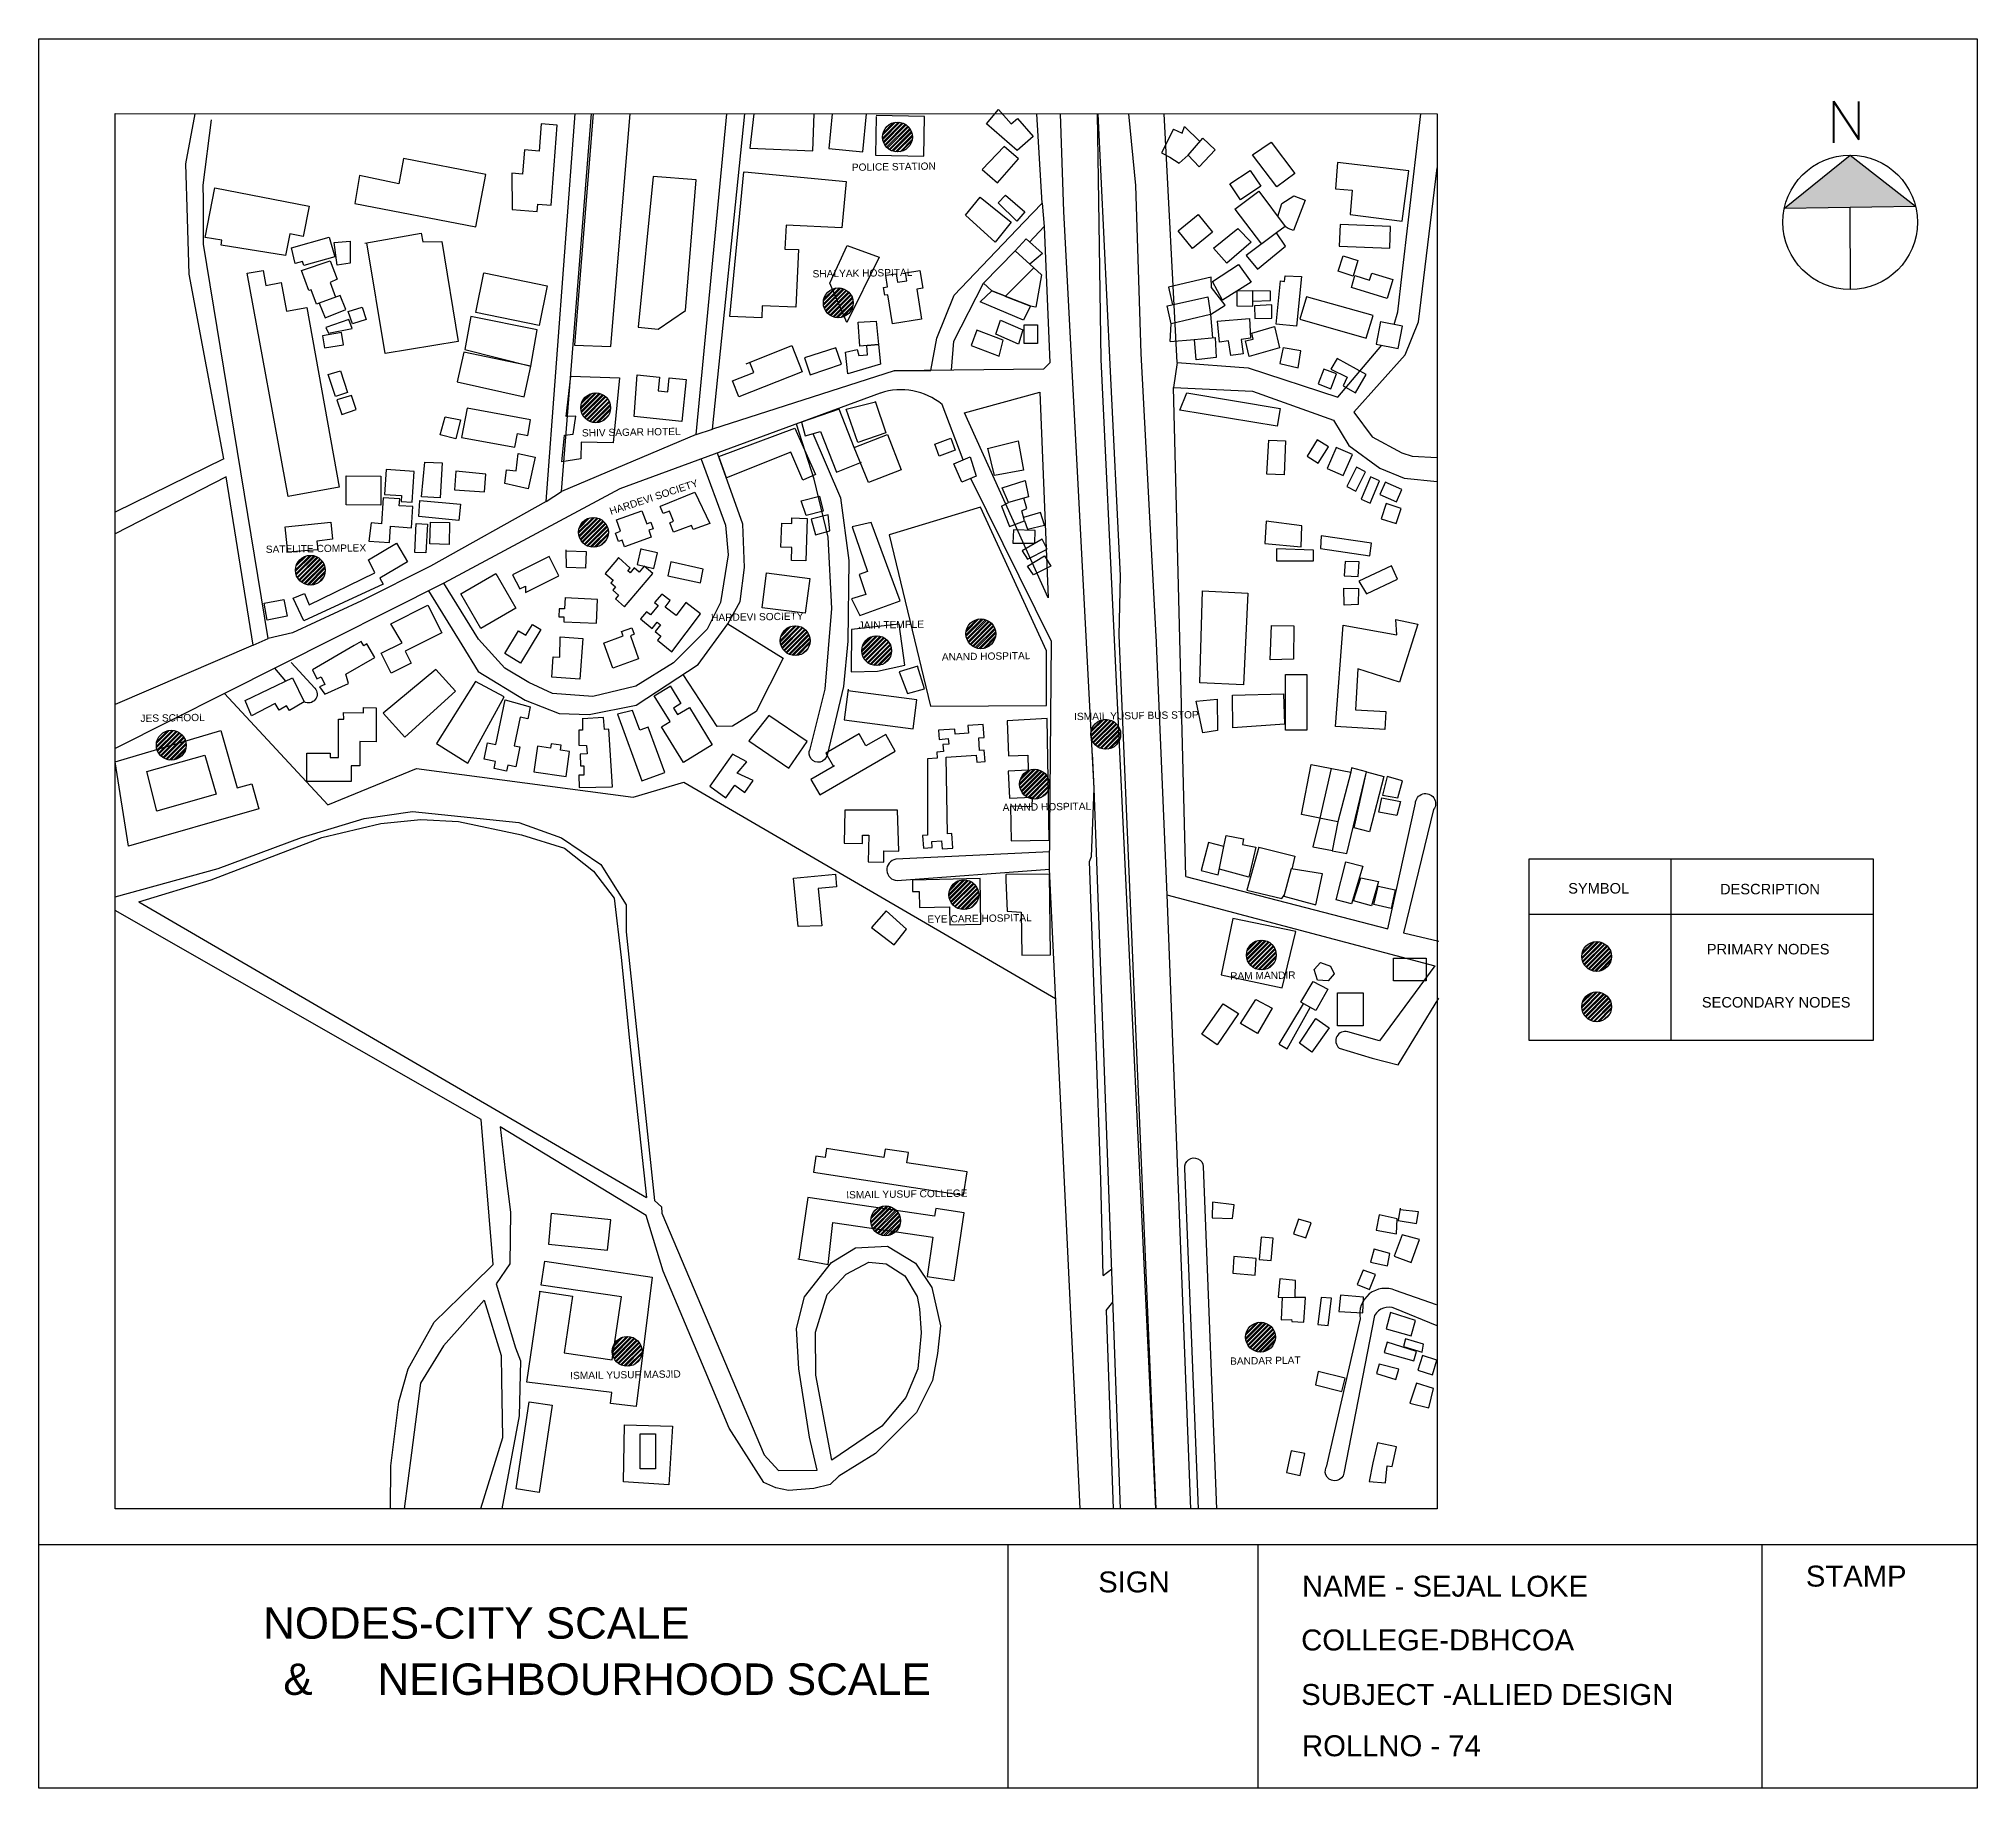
# Model space of a CAD drawing. Header units: millimetres. Extents: x -75360 to 914439, y -5036 to 71141.
# Drawn here: x 593998 to 631039, y -4384 to 29048 of the extents above; entities that cross this region are included whole.
import ezdxf

# ---------------------------------------------------------------- set-up
doc = ezdxf.new("R2010")
doc.units = ezdxf.units.MM
doc.styles.get("Standard").update_dxf_attribs({"font": 'arial.ttf'})
pattern_1 = [(45, (30456.24, 1817.395), (-42.43171, 42.43171), []), (45, (30484.53, 1817.395), (-42.43171, 42.43171), [])]

msp = doc.modelspace()

# ---------------------------------------------------------------- hatches: boundary and pattern name
at = {"true_color": 0x991b1e}
h = msp.add_hatch(dxfattribs=at)
h.set_pattern_fill('ANSI32', color=244, scale=6.3)
h.set_pattern_definition([(45, (17096.5, 17475.76), (-42.43171, 42.43171), []), (45, (17124.79, 17475.76), (-42.43171, 42.43171), [])])
h.paths.add_polyline_path([(610691, 27170, 1), (610121, 27170, 1)])
at = {"true_color": 0x000000}
h = msp.add_hatch(color=18, dxfattribs=at)
h.dxf.hatch_style = 1
h.paths.add_polyline_path([(628611, 26825), (627355, 25809), (629858, 25851)])
at = {"true_color": 0x991b1e}
h = msp.add_hatch(dxfattribs=at)
h.set_pattern_fill('ANSI32', color=244, scale=6.3)
h.set_pattern_definition([(45, (15965.776, 14307.815), (-42.43171, 42.43171), []), (45, (15994.064, 14307.815), (-42.43171, 42.43171), [])])
h.paths.add_polyline_path([(609561, 24002, 1), (608990, 24002, 1)])
h = msp.add_hatch()
h.set_pattern_fill('ANSI32', color=6, scale=6.3)
h.set_pattern_definition([(45, (11330.5, 13265.31), (-42.43171, 42.43171), []), (45, (11358.787, 13265.31), (-42.43171, 42.43171), [])])
h.paths.add_polyline_path([(604925, 21996, 1), (604355, 21996, 1)])
h = msp.add_hatch()
h.set_pattern_fill('ANSI32', color=6, scale=6.3)
h.set_pattern_definition([(45, (11287.78, 10884.837), (-42.43171, 42.43171), []), (45, (11316.07, 10884.837), (-42.43171, 42.43171), [])])
h.paths.add_polyline_path([(604883, 19616, 1), (604312, 19616, 1)])
h = msp.add_hatch()
h.set_pattern_fill('ANSI32', color=6, scale=6.3)
h.set_pattern_definition([(45, (5878.07, 10159.463), (-42.43171, 42.43171), []), (45, (5906.36, 10159.463), (-42.43171, 42.43171), [])])
h.paths.add_polyline_path([(599473, 18891, 1), (598903, 18891, 1)])
h = msp.add_hatch()
h.set_pattern_fill('ANSI32', color=6, scale=6.3)
h.set_pattern_definition([(45, (15143.464, 8813.58), (-42.43171, 42.43171), []), (45, (15171.75, 8813.58), (-42.43171, 42.43171), [])])
h.paths.add_polyline_path([(608738, 17545, 1), (608168, 17545, 1)])
h = msp.add_hatch(dxfattribs=at)
h.set_pattern_fill('ANSI32', color=244, scale=6.3)
h.set_pattern_definition([(45, (18689.687, 7983.12), (-42.43171, 42.43171), []), (45, (18717.974, 7983.12), (-42.43171, 42.43171), [])])
h.paths.add_polyline_path([(612285, 17677, 1), (611714, 17677, 1)])
h = msp.add_hatch()
h.set_pattern_fill('ANSI32', color=6, scale=6.3)
h.set_pattern_definition([(45, (16698.664, 8622.45), (-42.43171, 42.43171), []), (45, (16726.95, 8622.45), (-42.43171, 42.43171), [])])
h.paths.add_polyline_path([(610294, 17354, 1), (609723, 17354, 1)])
h = msp.add_hatch(dxfattribs=at)
h.set_pattern_fill('ANSI32', color=244, scale=6.3)
h.set_pattern_definition([(45, (21076.66, 6062.557), (-42.43171, 42.43171), []), (45, (21104.946, 6062.557), (-42.43171, 42.43171), [])])
h.paths.add_polyline_path([(614672, 15756, 1), (614101, 15756, 1)])
h = msp.add_hatch(dxfattribs=at)
h.set_pattern_fill('ANSI32', color=244, scale=6.3)
h.set_pattern_definition([(45, (3220.11, 5852.61), (-42.43171, 42.43171), []), (45, (3248.4, 5852.61), (-42.43171, 42.43171), [])])
h.paths.add_polyline_path([(596815, 15547, 1), (596245, 15547, 1)])
h = msp.add_hatch()
h.set_pattern_fill('ANSI32', color=6, scale=6.3)
h.set_pattern_definition([(45, (19714.09, 6072.34), (-42.43171, 42.43171), []), (45, (19742.377, 6072.34), (-42.43171, 42.43171), [])])
h.paths.add_polyline_path([(613309, 14803, 1), (612739, 14803, 1)])
h = msp.add_hatch()
h.set_pattern_fill('ANSI32', color=6, scale=6.3)
h.set_pattern_definition([(45, (18363.286, 3959.815), (-42.43171, 42.43171), []), (45, (18391.574, 3959.815), (-42.43171, 42.43171), [])])
h.paths.add_polyline_path([(611958, 12691, 1), (611388, 12691, 1)])
h = msp.add_hatch()
h.set_pattern_fill('ANSI32', color=6, scale=6.3)
h.set_pattern_definition([(45, (24050.6, 2806.994), (-42.43171, 42.43171), []), (45, (24078.886, 2806.994), (-42.43171, 42.43171), [])])
h.paths.add_polyline_path([(617646, 11538, 1), (617075, 11538, 1)])
h = msp.add_hatch(dxfattribs=at)
h.set_pattern_fill('ANSI32', color=244, scale=6.3)
h.set_pattern_definition(pattern_1)
h.paths.add_polyline_path([(624051, 11511, 1), (623481, 11511, 1)])
h = msp.add_hatch()
h.set_pattern_fill('ANSI32', color=6, scale=6.3)
h.set_pattern_definition(pattern_1)
h.paths.add_polyline_path([(624051, 10549, 1), (623481, 10549, 1)])
h = msp.add_hatch(dxfattribs=at)
h.set_pattern_fill('ANSI32', color=244, scale=6.3)
h.set_pattern_definition([(45, (16870.745, -3235.1), (-42.43171, 42.43171), []), (45, (16899.03, -3235.1), (-42.43171, 42.43171), [])])
h.paths.add_polyline_path([(610466, 6459, 1), (609895, 6459, 1)])
h = msp.add_hatch(dxfattribs=at)
h.set_pattern_fill('ANSI32', color=244, scale=6.3)
h.set_pattern_definition([(45, (24032.956, -5457.6), (-42.43171, 42.43171), []), (45, (24061.243, -5457.6), (-42.43171, 42.43171), [])])
h.paths.add_polyline_path([(617628, 4236, 1), (617057, 4236, 1)])
h = msp.add_hatch()
h.set_pattern_fill('ANSI32', color=6, scale=6.3)
h.set_pattern_definition([(45, (11932.305, -4766.85), (-42.43171, 42.43171), []), (45, (11960.59, -4766.85), (-42.43171, 42.43171), [])])
h.paths.add_polyline_path([(605527, 3964, 1), (604957, 3964, 1)])

# ---------------------------------------------------------------- linework, layer by layer
at = {"color": 18, "lineweight": 211, "true_color": 0x000000}
for p, q in [((628292, 27857), (628292, 27059)), ((628292, 27857), (628776, 27121)), ((628776, 27121), (628776, 27851))]:
    msp.add_line(p, q, dxfattribs=at)
for p, q in [((595455, 27620), (620720, 27612)), ((595455, 957), (595455, 27620)), ((620720, 27612), (620720, 957)), ((613174, 25907), (613212, 25458)), ((598826, 25055), (599548, 25257)), ((599548, 25257), (599654, 24880)), ((598896, 24753), (598826, 25055)), ((599654, 24880), (599060, 24714)), ((599038, 24793), (598896, 24753)), ((599060, 24714), (599038, 24793)), ((615750, 22861), (615678, 22385)), ((609427, 21970), (609986, 22111)), ((606558, 21484), (606872, 21585)), ((597536, 21020), (595455, 19999)), ((597582, 20675), (595455, 19585)), ((603692, 20207), (603985, 20397)), ((612396, 20117), (612526, 20185)), ((598096, 17457), (595455, 16327)), ((598096, 17457), (598380, 17587)), ((596065, 15044), (597174, 15356)), ((597174, 15356), (597385, 14609)), ((596255, 14290), (596065, 15044)), ((597385, 14609), (596255, 14290)), ((625181, 13374), (625181, 9906)), ((622478, 12317), (629049, 12317)), ((620720, 957), (595455, 957)), ((593998, 271), (631039, 271)), ((612518, 271), (612518, -4384)), ((617290, 271), (617290, -4384)), ((626924, 271), (626924, -4384))]:
    msp.add_line(p, q)
at = {"color": 18, "true_color": 0x000000}
for p, q in [((627355, 25809), (628611, 26825)), ((628611, 26825), (629858, 25851)), ((627355, 25809), (629858, 25851)), ((628606, 25830), (628611, 24255))]:
    msp.add_line(p, q, dxfattribs=at)
for points in [[(593998, 29048), (631039, 29048), (631039, -4384), (593998, -4384)], [(612830, 23584), (613082, 23584), (613082, 23223), (612830, 23223)], [(617821, 16898), (618228, 16898), (618228, 15832), (617821, 15832)], [(622478, 13374), (629049, 13374), (629049, 9906), (622478, 9906)], [(619882, 11480), (620506, 11480), (620506, 11042), (619882, 11042)], [(618813, 10813), (619307, 10813), (619307, 10187), (618813, 10187)], [(605487, 2391), (605785, 2391), (605785, 1720), (605487, 1720)]]:
    msp.add_lwpolyline(points, close=True)
for points in [[(597536, 21020), (596872, 24548), (596839, 25614), (596806, 26660), (596989, 27612)], [(597145, 25123), (597143, 25961), (597142, 26249), (597300, 27499)], [(603045, 25783), (603522, 25748), (603532, 25887), (603792, 25868), (603904, 27398), (603598, 27420), (603560, 26902), (603277, 26923), (603243, 26463), (603038, 26478), (603045, 25783)], [(603692, 20207), (604249, 27617)], [(606558, 21484), (603985, 20397), (604557, 27617)], [(604238, 23190), (604931, 23165), (605301, 27617)], [(604593, 27617), (604238, 23190)], [(606558, 21484), (607144, 27616)], [(613195, 22734), (610346, 22700), (606872, 21585), (607490, 27616)], [(607659, 27616), (607583, 26955), (608787, 26905), (608816, 27616)], [(609160, 27616), (609095, 26948), (609742, 26886), (609813, 27615)], [(609998, 27564), (609986, 26822), (610912, 26807), (610925, 27565), (609998, 27580)], [(611487, 24149), (612823, 25542), (613174, 25907), (613069, 27614)], [(612108, 27421), (612340, 27696), (612578, 27421), (612701, 27527), (613002, 27179), (612691, 26910), (612108, 27421)], [(614667, 957), (614165, 14721), (613588, 25746), (613520, 27614)], [(615346, 957), (614298, 22916), (614254, 25944), (614229, 27614)], [(614237, 27614), (614467, 22821), (614660, 18785), (614638, 17647), (615346, 957)], [(614820, 27614), (614953, 26243), (615057, 23033), (615343, 17628)], [(615750, 22861), (615503, 27614)], [(619897, 23588), (619966, 23830), (620051, 24556), (620171, 25586), (620409, 27616)], [(615683, 27321), (615449, 26867), (615608, 26785), (615791, 26669), (615964, 26824)], [(615683, 27321), (615849, 27243), (615890, 27372), (616186, 27085)], [(616240, 27149), (616479, 26923), (616174, 26600), (615964, 26824), (616240, 27149)], [(617192, 26830), (617548, 27074), (617997, 26476), (617657, 26220), (617192, 26830)], [(600124, 26434), (600039, 25901), (602350, 25454), (602543, 26453), (600969, 26758), (600876, 26277), (600124, 26434)], [(612023, 26550), (612318, 26294), (612719, 26755), (612447, 26991), (612023, 26550)], [(618815, 26684), (618776, 26180), (619092, 26154), (619056, 25690), (620052, 25559), (620178, 26522), (618815, 26684)], [(605450, 23536), (605836, 23498), (606358, 23858), (606559, 26349), (605737, 26415), (605450, 23536)], [(607486, 26506), (609427, 26317), (609342, 25437), (608277, 25484), (608257, 25030), (608514, 25018), (608466, 23919), (607824, 23947), (607814, 23714), (607205, 23741), (607473, 26507)], [(616756, 26273), (617149, 26533), (617350, 26228), (616958, 25969), (616756, 26273)], [(620360, 23641), (620720, 26580)], [(597364, 26202), (599164, 25846), (599050, 25271), (598795, 25322), (598713, 24906), (597482, 25105), (597497, 25198), (597176, 25250), (597364, 26202)], [(611704, 25674), (611985, 26022), (612581, 25542), (612272, 25159), (611704, 25674)], [(612332, 25913), (612473, 26056), (612837, 25738), (612686, 25565), (612332, 25913)], [(616853, 25794), (617313, 26136), (617816, 25460), (617650, 25340)], [(617677, 25648), (617754, 25902), (617982, 26045), (618194, 25966), (617977, 25385), (617875, 25423), (617816, 25460)], [(615770, 25380), (616152, 25690), (616426, 25352), (616043, 25042), (615769, 25380)], [(616853, 25794), (617360, 25122)], [(600227, 25141), (601305, 25335), (601335, 25169), (601702, 25175), (602015, 23264), (600615, 23035), (600269, 25148)], [(612864, 25223), (612656, 24995)], [(612864, 25223), (613175, 24942), (612933, 24742)], [(612932, 25162), (613212, 25458), (613318, 22852), (613195, 22734)], [(616446, 25043), (616911, 25421), (617162, 25163), (616702, 24757), (616446, 25043)], [(617071, 24904), (617283, 24643), (617823, 25084), (617650, 25340), (617071, 24904)], [(618864, 25499), (618847, 25086), (619812, 25047), (619829, 25458), (618864, 25499)], [(603692, 20207), (601481, 18972), (600167, 18305), (598846, 17697), (598380, 17587), (597145, 25123)], [(599642, 25154), (599951, 25179), (599951, 24760), (599701, 24723), (599642, 25154)], [(610058, 24877), (609439, 23624), (609112, 24379), (609443, 25100), (610058, 24877)], [(612656, 24995), (613009, 24673), (612468, 24131), (612210, 24232), (612051, 24375), (612656, 24995)], [(618925, 24898), (619206, 24810), (619114, 24514), (618827, 24604), (618925, 24898)], [(599122, 23911), (599736, 20476), (598761, 20302), (597982, 24566), (598285, 24621), (598337, 24334), (598630, 24387), (598730, 23841), (599122, 23911)], [(599358, 23993), (599308, 23974), (599203, 24252), (599159, 24238), (599017, 24620), (599567, 24804), (599700, 24453), (599563, 24388)], [(602512, 24572), (603711, 24329), (603557, 23571), (602351, 23815), (602505, 24574)], [(610191, 24527), (610381, 24558), (610407, 24396), (610583, 24424), (610559, 24577), (610835, 24621), (610889, 24282), (610774, 24263), (610866, 23687), (610313, 23599), (610224, 24156), (610164, 24146), (610140, 24297), (610217, 24309), (610182, 24526)], [(613009, 24673), (613161, 24537), (613049, 23919), (612944, 23938), (612462, 24125), (613009, 24673)], [(616388, 23778), (616666, 23954), (616407, 24294), (616403, 24493), (615585, 24302), (615661, 23964)], [(616425, 24409), (616921, 24731), (617168, 24399), (616618, 24052), (616425, 24409)], [(618124, 24502), (618029, 23556), (617645, 23595), (617728, 24420), (617805, 24412), (617816, 24519), (618124, 24502)], [(619149, 24522), (619428, 24437), (619468, 24569), (619875, 24446), (619766, 24086), (619080, 24294), (619149, 24522)], [(599358, 23993), (599469, 23714), (599865, 23872), (599757, 24144), (599358, 23993)], [(599563, 24388), (599669, 24110)], [(610346, 22700), (611041, 22708), (611159, 23329), (611487, 24149)], [(611441, 22713), (611481, 23267), (612051, 24375)], [(612210, 24232), (612948, 23944), (612812, 23671), (611987, 24022), (612210, 24232)], [(615566, 23943), (616337, 24115), (616388, 23778), (615635, 23599), (615558, 23941)], [(616893, 24225), (616890, 23943), (617196, 23940), (617199, 24228), (616893, 24225)], [(617197, 24035), (617537, 24044), (617534, 24227), (617199, 24228)], [(618220, 24117), (618092, 23689), (619363, 23326), (619497, 23757), (618220, 24117)], [(599911, 23833), (600175, 23919), (600252, 23683), (599994, 23599), (599911, 23833)], [(602256, 23740), (602139, 23111), (603403, 22788), (603524, 23484), (602256, 23740)], [(616388, 23778), (616427, 23332)], [(617229, 23944), (617235, 23700), (617563, 23707), (617557, 23964), (617229, 23944)], [(599421, 23373), (599461, 23139), (599824, 23200), (599785, 23435), (599421, 23373)], [(599486, 23533), (599536, 23420), (599986, 23508), (599925, 23686), (599486, 23533)], [(609656, 23632), (609999, 23654), (610042, 23206), (609689, 23172), (609656, 23632)], [(611925, 23477), (611817, 23183), (612352, 22985), (612424, 23291), (611925, 23477)], [(612375, 23668), (612803, 23486), (612720, 23210), (612284, 23403), (612375, 23668)], [(615619, 23262), (615635, 23599)], [(616075, 23301), (616479, 23336), (616496, 22954), (616115, 22914), (616081, 23301)], [(616515, 23649), (617131, 23705), (617153, 23323), (616974, 23298), (617012, 23028), (616774, 22994), (616735, 23273), (616559, 23248), (616523, 23650)], [(617177, 23420), (617611, 23548), (617707, 23141), (617124, 22973), (617059, 23275), (617202, 23306), (617177, 23420)], [(619129, 21915), (620105, 23005), (620360, 23641)], [(619637, 23642), (619552, 23213), (619975, 23130), (620059, 23556), (619636, 23639)], [(602121, 23059), (601996, 22490), (603274, 22207), (603403, 22788), (602121, 23059)], [(607515, 22836), (608385, 23183), (608585, 22684), (607378, 22202), (607254, 22511), (607660, 22673), (607584, 22863)], [(608630, 22950), (608737, 22628), (609335, 22828), (609229, 23144), (608630, 22950)], [(609413, 23058), (609639, 23112), (609667, 22992), (609836, 23010), (609818, 23183), (610042, 23206), (610081, 22827), (609460, 22645), (609413, 23058)], [(615619, 23262), (616081, 23303)], [(615750, 22861), (617109, 22762), (618821, 22196), (619661, 23191)], [(617777, 23150), (617712, 22842), (618061, 22759), (618117, 23085), (617775, 23143)], [(599530, 22629), (599763, 22705), (599899, 22287), (599665, 22211), (599530, 22629)], [(604166, 22600), (605098, 22565), (604977, 21324), (604364, 21336), (604358, 21018), (603996, 20960), (604046, 21472), (604209, 21491), (604260, 21836), (604073, 21828), (604166, 22600)], [(605434, 22626), (605861, 22583), (605835, 22322), (606020, 22303), (606047, 22568), (606367, 22536), (606286, 21735), (605373, 21827), (605434, 22626)], [(618552, 22735), (618443, 22451), (618687, 22357), (618798, 22643), (618552, 22735)], [(618810, 22939), (618690, 22731), (618999, 22584), (618920, 22418), (619159, 22280), (619365, 22634), (618810, 22939)], [(610076, 22275), (605101, 20444), (601737, 18643), (595455, 15482)], [(599694, 22146), (599791, 21869), (600066, 21965), (599974, 22229), (599694, 22146)], [(611686, 21897), (613129, 22292), (613287, 18365), (611686, 21897)], [(615915, 13041), (615678, 22385), (617190, 22311), (618737, 21762), (619029, 21277), (619621, 20843), (620091, 20649), (620716, 20585)], [(615933, 22279), (617720, 21983), (617664, 21644), (615804, 21953), (615933, 22279)], [(602181, 21991), (602078, 21430), (603097, 21243), (603145, 21504), (603341, 21468), (603396, 21766), (602181, 21989)], [(609576, 21239), (610218, 21486), (610480, 20808), (609850, 20565), (609576, 21239), (609295, 21968), (608570, 21720), (608640, 21460), (608933, 21543), (609241, 20764), (609721, 20956)], [(609982, 22125), (610187, 21519), (609652, 21330), (609427, 21970)], [(619129, 21915), (619478, 21442), (620041, 21133), (620242, 21072), (620720, 21043)], [(601765, 21825), (602059, 21763), (601965, 21400), (601665, 21478), (601765, 21825)], [(606993, 21062), (608447, 21604), (608838, 20719), (608595, 20610), (608371, 21147), (607137, 20656), (606993, 21062)], [(601446, 18496), (602079, 17464), (602393, 16954), (603290, 16411), (603941, 16153), (604514, 16134), (605414, 16313), (606601, 17087), (607165, 17864), (607398, 18296), (607486, 18944), (607452, 19769), (606969, 21131)], [(602937, 20809), (603119, 20788), (603158, 21125), (603483, 21051), (603348, 20450), (602902, 20550), (602933, 20809)], [(611120, 21301), (611424, 21415), (611510, 21183), (611206, 21069), (611120, 21301)], [(612126, 21219), (612714, 21365), (612815, 20801), (612263, 20702), (612134, 21221)], [(617502, 21376), (617820, 21365), (617797, 20713), (617466, 20725), (617502, 21376)], [(618426, 21386), (618233, 21073), (618448, 20940), (618640, 21251), (618425, 21384)], [(618785, 21217), (618617, 20834), (618926, 20699), (619102, 21102), (618792, 21238), (618785, 21217)], [(600604, 20340), (600927, 20320), (600920, 20205), (601135, 20192), (601172, 20781), (600638, 20814), (600604, 20340)], [(601372, 20959), (601705, 20941), (601668, 20277), (601310, 20296), (601372, 20959)], [(606656, 21016), (607122, 19751), (607170, 19184), (607024, 18277), (606767, 17764), (606128, 17124), (605405, 16679), (604586, 16476), (603816, 16534), (603365, 16747), (602905, 17018), (602403, 17575), (601737, 18643)], [(601969, 20785), (601942, 20429), (602516, 20387), (602541, 20725), (601969, 20785)], [(611483, 20924), (611793, 21059), (611910, 20690), (611639, 20576), (611483, 20924)], [(619176, 20859), (618991, 20490), (619162, 20403), (619349, 20774), (619177, 20860)], [(598096, 17457), (597582, 20675)], [(599877, 20693), (600535, 20690), (600532, 20136), (599870, 20139), (599873, 20693)], [(605876, 20114), (606534, 20386), (606822, 19785), (606500, 19667), (606471, 19745), (606128, 19620), (606056, 19799), (606128, 19827), (606051, 20021), (605930, 19973), (605872, 20112)], [(613311, 13181), (613350, 17531), (611807, 20647)], [(612409, 20468), (612848, 20605), (612912, 20293), (612526, 20185), (612409, 20468)], [(619443, 20671), (619264, 20247), (619439, 20173), (619619, 20601), (619444, 20675)], [(619730, 20580), (619623, 20338), (619941, 20197), (620046, 20436), (619728, 20576)], [(601147, 20107), (600887, 20125), (600896, 20253), (600582, 20274), (600549, 19781), (600349, 19795), (600302, 19450)], [(600302, 19450), (600697, 19419), (600722, 19734), (601120, 19702), (601147, 20107)], [(601277, 20226), (602054, 20152), (602025, 19843), (601258, 19916), (601277, 20226)], [(605039, 19853), (605524, 20029), (605614, 19780), (605691, 19807), (605736, 19685), (605655, 19656), (605703, 19525), (605190, 19338), (605144, 19464), (605076, 19439), (605017, 19602), (605114, 19638), (605039, 19853)], [(608564, 20215), (608915, 20304), (608987, 20019), (608663, 19937), (608564, 20215)], [(611995, 20097), (610245, 19568), (611039, 16295), (613257, 16305), (613252, 17352), (611995, 20097)], [(612396, 20117), (612548, 19727), (612832, 19837), (612780, 20025), (612876, 20068), (612820, 20268)], [(619746, 20166), (619651, 19876), (619937, 19782), (620032, 20072), (619746, 20166)], [(598714, 19719), (599578, 19810), (599612, 19482), (599310, 19450), (599328, 19284), (598758, 19239), (598708, 19719)], [(601208, 19786), (601425, 19774), (601396, 19221), (601181, 19232), (601208, 19786)], [(601483, 19812), (601848, 19804), (601839, 19386), (601471, 19394), (601481, 19812)], [(608195, 19788), (608385, 19782), (608388, 19892), (608679, 19883), (608653, 19068), (608379, 19077), (608387, 19326), (608179, 19332), (608194, 19788)], [(608757, 19867), (608837, 19571), (609116, 19646), (609081, 19948), (608757, 19867)], [(609804, 18428), (609526, 18344), (609687, 18027), (610455, 18308), (609906, 19805), (609538, 19718), (609836, 18867), (609673, 18812), (609804, 18428)], [(612621, 19663), (612612, 19411), (613034, 19409), (613035, 19650), (612621, 19663)], [(612832, 19837), (612888, 19678), (613213, 19755), (613141, 19992), (612815, 19901)], [(617452, 19826), (617429, 19403), (618122, 19337), (618131, 19742), (617452, 19826)], [(598859, 18358), (599074, 18448), (599165, 18233), (600422, 18843), (600301, 19092), (600833, 19410), (601046, 19053), (600517, 18737), (600580, 18623), (599066, 17926), (598859, 18358)], [(604080, 19265), (604461, 19250), (604448, 18928), (604084, 18942), (604076, 19284)], [(605505, 19305), (605435, 19001), (605752, 18927), (605821, 19221), (605503, 19295)], [(612788, 19265), (612888, 19100), (613268, 19295), (613172, 19483), (612788, 19265)], [(617648, 19303), (617648, 19068), (618355, 19068), (618355, 19277), (617648, 19303)], [(618501, 19547), (618490, 19309), (619430, 19168), (619466, 19410), (618501, 19547)], [(603052, 18806), (603189, 18533), (603300, 18589), (603301, 18465), (603934, 18782), (603748, 19154), (603052, 18806)], [(605042, 19089), (604822, 18830), (604973, 18701), (604929, 18650), (605019, 18574), (604966, 18512), (605078, 18416), (605016, 18344), (605191, 18195), (605731, 18828), (605565, 18970), (605469, 18857), (605376, 18936), (605298, 18844), (605253, 18880), (605301, 18934), (605077, 19134), (605042, 19089)], [(606078, 19053), (606020, 18785), (606640, 18650), (606696, 18912), (606078, 19053)], [(612891, 18967), (613217, 19164), (613334, 18970), (613007, 18804), (612891, 18967)], [(618963, 19061), (618945, 18787), (619209, 18770), (619227, 19051), (618963, 19061)], [(619224, 18684), (619366, 18441), (619962, 18719), (619844, 18973), (619224, 18684)], [(602063, 18443), (602730, 18830), (603115, 18168), (602447, 17781), (602063, 18443)], [(607905, 18841), (608729, 18735), (608643, 18069), (607818, 18175), (607904, 18841)], [(618934, 18549), (619216, 18544), (619210, 18235), (618939, 18222), (618934, 18549)], [(598308, 18259), (598679, 18335), (598745, 18015), (598364, 17937), (598308, 18259)], [(600728, 17868), (601432, 18222), (601698, 17692), (601000, 17342), (601113, 17116), (600734, 16926), (600542, 17308), (600939, 17507), (600728, 17868)], [(604056, 18371), (604047, 18151), (603943, 18155), (603936, 18004), (604034, 18000), (604030, 17903), (604657, 17877), (604676, 18335), (604056, 18361)], [(605765, 18276), (605834, 18219), (605685, 18037), (605609, 18099), (605497, 17962), (605721, 17779), (605817, 17896), (605880, 17845), (605779, 17721), (605886, 17634), (605821, 17555), (606092, 17333), (606644, 18060), (606364, 18273), (606178, 18029), (605970, 18187), (606063, 18310), (605904, 18431), (605765, 18276)], [(616232, 18495), (617104, 18453), (617020, 16702), (616186, 16741), (616232, 18495)], [(603167, 17736), (603308, 17651), (603432, 17855), (603590, 17759), (603201, 17118), (602905, 17297), (603167, 17736)], [(604786, 17496), (605166, 17637), (605135, 17721), (605330, 17793), (605377, 17668), (605302, 17638), (605460, 17199), (604969, 17019), (604794, 17499)], [(607165, 17864), (608224, 17213), (607706, 16194), (607252, 15910), (606961, 15902), (606312, 16898)], [(609519, 16952), (610024, 16965), (610546, 17075), (610438, 17860), (609530, 17758), (609519, 16952)], [(617556, 17833), (617980, 17828), (617972, 17194), (617531, 17179), (617556, 17833)], [(618926, 17840), (619946, 17656), (619927, 17953), (620348, 17863), (619998, 16754), (619205, 17004), (619158, 16226), (619740, 16191), (619719, 15849), (618774, 15906), (618926, 17840)], [(599229, 16989), (599311, 16815), (599394, 16854), (599463, 16709), (599363, 16662), (599463, 16522), (599914, 16729), (599868, 16907), (600419, 17226), (600269, 17484), (600208, 17448), (600161, 17529), (600025, 17450), (599229, 16989)], [(603958, 17616), (604392, 17585), (604338, 16808), (603799, 16846), (603826, 17239), (603952, 17230), (603958, 17616)], [(615342, 17648), (615555, 12691)], [(610796, 17058), (610441, 16950), (610600, 16535), (610924, 16623), (610792, 17057)], [(597943, 16401), (598848, 16835), (599069, 16375), (598789, 16210), (598734, 16303), (598591, 16219), (598517, 16345), (598060, 16111), (597943, 16401)], [(598720, 16773), (598506, 17017)], [(600581, 16158), (600991, 15702), (601963, 16578), (601585, 16997), (600581, 16158)], [(601599, 15582), (602196, 15207), (602888, 16470), (602345, 16768), (601599, 15582)], [(606061, 16681), (606268, 16344), (606128, 16258), (606205, 16133), (606430, 16271), (606868, 15558), (606316, 15219), (605900, 15898), (606062, 15998), (605759, 16492), (606063, 16679)], [(597549, 16536), (599520, 14408), (601218, 15100), (605356, 14554), (606325, 14844), (613429, 10709)], [(603390, 16281), (603341, 16052), (603195, 16083), (603080, 15538), (603192, 15514), (603111, 15133), (602963, 15164), (602938, 15049), (602699, 15100), (602728, 15236), (602509, 15283), (602574, 15593), (602732, 15560), (602913, 16414), (603390, 16281)], [(609462, 16620), (609385, 16033), (610704, 15861), (610776, 16415), (609458, 16587)], [(616115, 16389), (616513, 16425), (616519, 15831), (616243, 15785), (616115, 16389)], [(616807, 16504), (617785, 16528), (617799, 15948), (616813, 15882), (616807, 16504)], [(599823, 16174), (600200, 16164), (600204, 16269), (600446, 16260), (600442, 15615), (600136, 15617), (600136, 15152), (599970, 15152), (599970, 14854), (599120, 14854), (599120, 15395), (599566, 15395), (599566, 15310), (599727, 15310), (599727, 16044), (599826, 16044), (599823, 16174)], [(604391, 16064), (604391, 15836), (604315, 15836), (604315, 15546), (604466, 15540), (604474, 15381), (604343, 15375), (604349, 15152), (604412, 15154), (604416, 14977), (604320, 14974), (604326, 14738), (604962, 14753), (604889, 15855), (604806, 15849), (604790, 16078), (604391, 16052)], [(605058, 16141), (605522, 14869), (605958, 15028), (605644, 15891), (605482, 15832), (605343, 16211), (605058, 16141)], [(607949, 16116), (607565, 15631), (608333, 15109), (608678, 15617), (607949, 16116)], [(611337, 15320), (611912, 15359), (611921, 15224), (612080, 15235), (612065, 15450), (611974, 15444), (611958, 15689), (612060, 15696), (612043, 15945), (611754, 15925), (611764, 15776), (611507, 15759), (611501, 15856), (611191, 15835), (611205, 15659), (611377, 15673), (611385, 15569), (611273, 15559), (611284, 15425), (611159, 15414), (611162, 15298), (610979, 15289), (610982, 13831), (610885, 13824), (610902, 13582), (611070, 13594), (611062, 13708), (611248, 13721), (611259, 13565), (611464, 13580), (611444, 13858), (611365, 13852), (611337, 15320)], [(612504, 16011), (612528, 15343), (612895, 15357), (612905, 15068), (612522, 15054), (612546, 14535), (612983, 14555), (612974, 14367), (612565, 14382), (612576, 13719), (613307, 13732), (613268, 16060), (612504, 16011)], [(597474, 15826), (597788, 14731), (598068, 14811), (598205, 14329), (595713, 13617), (595455, 15229), (597474, 15826)], [(603531, 15530), (603461, 15041), (604073, 14952), (604142, 15426), (603965, 15452), (603978, 15546), (603787, 15573), (603775, 15488), (603531, 15530)], [(609205, 15154), (608753, 14893), (608921, 14601), (610364, 15434), (610181, 15751), (609804, 15533), (609672, 15762), (609038, 15396)], [(607255, 15376), (606818, 14768), (607128, 14545), (607299, 14783), (607489, 14646), (607652, 14872), (607341, 15013), (607527, 15232), (607255, 15376)], [(609038, 15396), (609184, 15142)], [(614117, 13419), (614165, 14721), (614130, 15387)], [(618311, 15179), (619070, 15035), (618819, 14082), (618129, 14221), (618311, 15179)], [(618696, 15105), (618474, 14151)], [(618819, 14082), (618714, 13527), (618990, 13480), (619368, 15039), (619082, 15114), (619070, 15035)], [(619368, 15039), (619702, 14952), (619425, 13893), (619136, 13969), (619368, 15039)], [(619763, 14949), (619677, 14594), (619969, 14544), (620054, 14864), (619763, 14949)], [(619662, 14544), (620019, 14472), (619947, 14202), (619606, 14266), (619662, 14544)], [(595455, 12649), (597426, 13191), (599016, 13787), (600215, 14144), (601141, 14284), (603174, 14072), (603984, 13778), (604738, 13269), (605222, 12496), (605222, 11980), (605762, 6849), (605899, 6728), (605906, 6606), (607859, 1990), (608133, 1685), (608873, 1693), (608726, 2325), (608520, 3631), (608474, 4402), (608627, 5005), (609148, 5663), (609604, 5945), (610217, 5977), (610754, 5648), (611065, 5185), (611227, 4453), (611174, 3921), (611078, 3409), (610767, 2796), (609989, 2013), (609287, 1581), (609119, 1418), (608807, 1341), (608322, 1308), (608082, 1356), (607856, 1457), (607193, 2498), (606731, 3595), (605930, 5499), (605602, 6561), (602812, 8258), (602913, 7424), (603009, 6625), (602999, 5638), (602736, 5256), (603106, 4031), (603204, 3781), (603175, 2731), (602845, 957)], [(595908, 12552), (597292, 12976), (598538, 13454), (599405, 13787), (600536, 14052), (601298, 14129), (602020, 14089), (603224, 13838), (604045, 13577), (604598, 13139), (604996, 12627), (605125, 11491), (605288, 9904), (605612, 6904)], [(609403, 14307), (609391, 13677), (609736, 13670), (609739, 13828), (609858, 13826)], [(609858, 13826), (609849, 13321), (610143, 13315), (610147, 13527), (610431, 13522), (610410, 14305), (609403, 14307)], [(615915, 13041), (619778, 12038), (620304, 14438)], [(618474, 14150), (618344, 13607), (618716, 13537)], [(620651, 14316), (620078, 11964), (620748, 11801)], [(616643, 13609), (616686, 13825), (617020, 13758), (616999, 13651), (617253, 13601), (617119, 13023), (616557, 13176)], [(614339, 5412), (614293, 7239), (614226, 9077), (614075, 13325), (614117, 13419)], [(616347, 13686), (616211, 13153), (616536, 13070), (616643, 13609), (616347, 13686)], [(617311, 13598), (617084, 12780), (617752, 12620), (617793, 12683)], [(617311, 13598), (617999, 13430), (617939, 13182)], [(608418, 13005), (609220, 13081), (609243, 12843), (608894, 12810), (608961, 12095), (608509, 12086), (608422, 13005)], [(610692, 12967), (610696, 12752), (610821, 12754), (610827, 12449), (611400, 12459), (611406, 12117), (612001, 12127), (611986, 12998), (610692, 12967)], [(612479, 12969), (612500, 12379), (612770, 12360), (612782, 11534), (613332, 11542), (613310, 13086), (612475, 13074), (612479, 12969)], [(613895, 957), (613311, 13181)], [(617930, 13183), (617788, 12665), (618399, 12498), (618531, 13089), (617930, 13183)], [(619082, 12517), (618787, 12594), (618976, 13319), (619299, 13235), (619082, 12517)], [(619261, 13011), (619597, 12944), (619465, 12475), (619123, 12571), (619261, 13011)], [(615555, 12691), (616007, 957)], [(615555, 12691), (620674, 11330)], [(619594, 12856), (619917, 12785), (619839, 12430), (619506, 12504), (619594, 12856)], [(600716, 957), (600725, 1778), (600880, 3002), (601058, 3629), (601554, 4520), (602299, 5251), (602682, 5627), (602454, 8398), (595455, 12386)], [(595908, 12552), (605612, 6904)], [(610193, 12385), (609909, 12067), (610344, 11731), (610576, 12031), (610193, 12385)], [(616817, 12236), (616590, 11157), (617760, 10910), (618021, 11990), (616817, 12236)], [(618369, 11259), (618488, 11393), (618682, 11325), (618749, 11180), (618635, 11046), (618432, 11055), (618369, 11259)], [(618352, 11035), (618628, 10883), (618403, 10476), (618115, 10636), (618352, 11035)], [(616632, 10608), (616926, 10420), (616515, 9825), (616223, 10027), (616632, 10608)], [(617255, 10686), (617567, 10521), (617284, 10040), (616961, 10230), (617255, 10686)], [(617701, 9837), (618165, 10608)], [(617701, 9837), (617853, 9745), (618291, 10538)], [(618401, 10326), (618656, 10144), (618326, 9681), (618086, 9851), (618401, 10326)], [(608802, 7386), (611670, 6947), (611738, 7392), (610585, 7569), (610615, 7763), (610171, 7831), (610146, 7671), (609049, 7839), (609023, 7666), (608849, 7693), (608802, 7386)], [(616249, 7495), (616505, 957)], [(608502, 5730), (609085, 5624), (609172, 6428), (611083, 6146), (610972, 5395), (611491, 5319), (611682, 6613), (611138, 6693), (611117, 6547), (608693, 6905), (608519, 5727)], [(616429, 6813), (616419, 6518), (616808, 6504), (616840, 6762), (616429, 6813)], [(620015, 6698), (619977, 6466), (620326, 6409), (620363, 6632), (620010, 6668)], [(603791, 6596), (603741, 6014), (604868, 5898), (604928, 6477), (603791, 6596)], [(618072, 6488), (617972, 6208), (618212, 6136), (618311, 6419), (618072, 6488)], [(619608, 6575), (619554, 6282), (619941, 6210), (619956, 6497), (619608, 6575)], [(617353, 6146), (617317, 5718), (617550, 5698), (617586, 6126), (617353, 6146)], [(620049, 6190), (619900, 5783), (620223, 5664), (620383, 6099), (620049, 6190)], [(603560, 5117), (604197, 5022), (604036, 3937), (604955, 3800), (605134, 5004), (603601, 5232), (603668, 5687), (605720, 5382), (605413, 2908), (604921, 2969), (604946, 3175), (603323, 3377), (603581, 5114)], [(609152, 1882), (608848, 3510), (608838, 4330), (609061, 5049), (609423, 5437), (609860, 5671), (610190, 5639), (610544, 5410), (610781, 5014), (610829, 4778), (610858, 4317), (610798, 3630), (610568, 3083), (610108, 2536), (609152, 1882)], [(616831, 5775), (616815, 5458), (617243, 5422), (617258, 5736), (616831, 5775)], [(619517, 5923), (619443, 5667), (619767, 5599), (619816, 5832), (619516, 5919)], [(614339, 5412), (614500, 5542)], [(617714, 5347), (617683, 5001), (618003, 4995), (618010, 5321), (617714, 5347)], [(619303, 5518), (619191, 5239), (619424, 5146), (619539, 5431), (619303, 5518)], [(602508, 4945), (601733, 4070), (601291, 3358), (601120, 2026), (600983, 957)], [(602508, 4945), (602833, 3885), (602841, 3428), (602860, 2314), (602436, 957)], [(614394, 4745), (614523, 4902)], [(617759, 5000), (617737, 4564), (617937, 4571), (617939, 4538), (618174, 4525), (618201, 4992), (618003, 4996)], [(618500, 4991), (618440, 4480), (618638, 4457), (618699, 4979), (618500, 4991)], [(618872, 5040), (618838, 4729), (619296, 4703), (619313, 5000), (618872, 5040)], [(614394, 4745), (614529, 957)], [(619828, 4704), (619742, 4395), (620222, 4260), (620305, 4554), (619828, 4704)], [(619762, 4141), (619706, 3940), (620275, 3781), (620326, 3964), (619762, 4141)], [(620114, 4206), (620077, 4057), (620432, 3946), (620460, 4101), (620114, 4206)], [(619613, 3720), (619559, 3540), (619931, 3429), (619989, 3621), (619613, 3720)], [(620439, 3882), (620352, 3603), (620627, 3518), (620714, 3796), (620439, 3882)], [(618443, 3581), (618397, 3325), (618897, 3196), (618962, 3449), (618443, 3581)], [(620323, 3359), (620196, 2971), (620563, 2885), (620649, 3252), (620323, 3359)], [(603370, 2998), (603807, 2933), (603562, 1270), (603120, 1336), (603368, 2998)], [(605192, 2561), (606109, 2532), (606037, 1412), (605170, 1468), (605192, 2561)], [(617931, 2064), (617839, 1648), (618099, 1590), (618192, 2011), (617931, 2064)], [(619491, 1832), (619422, 1479), (619731, 1449), (619763, 1775), (619859, 1766), (619939, 2141), (619576, 2218), (619491, 1832)]]:
    msp.add_lwpolyline(points)
for points in [[(611663, 21003), (611260, 22058, 0.257785), (610084, 22277, 1.046902)], [(608787, 21502), (609315, 20273), (609479, 19080), (609460, 17535), (609373, 16669), (609061, 15356, -1.121354), (608736, 15474), (609025, 16620), (609151, 18162), (609085, 19525), (608813, 20630), (608474, 21685)], [(598822, 17130), (599273, 16637, -0.844105), (599069, 16375)], [(620304, 14438, -1.357059), (620651, 14316, 1.597727)], [(613315, 13512), (610374, 13370, 0.910234), (610401, 12963), (613311, 13181)], [(620674, 11330), (619618, 9901), (619013, 10071, 0.804471), (618846, 9760), (619479, 9568), (619972, 9442), (620748, 10714)], [(616157, 957), (615899, 7460, -1.0475), (616249, 7495, -0.571225)], [(620704, 4852), (619926, 5127, 0.606709), (619249, 4583), (618599, 1752)], [(620721, 4454), (619911, 4785, 0.375622), (619524, 4652), (618937, 1636, -1.147601), (618599, 1752, -0.607742)]]:
    msp.add_lwpolyline(points, format="xyb")
at = {"color": 244, "true_color": 0x991b1e}
for centre in [(610406, 27170), (609275, 24002), (611999, 17677), (614386, 15756), (596530, 15547), (623766, 11511), (610180, 6459), (617343, 4236)]:
    msp.add_circle(centre, 285, dxfattribs=at)
at = {"color": 18, "true_color": 0x000000}
msp.add_circle((628611, 25540), 1285, dxfattribs=at)
at = {"color": 6}
for centre in [(604640, 21996), (604597, 19616), (599188, 18891), (608453, 17545), (610008, 17354), (613024, 14803), (611673, 12691), (617360, 11538), (623766, 10549), (605242, 3964)]:
    msp.add_circle(centre, 285, dxfattribs=at)

# ---------------------------------------------------------------- texts
for s, height, rotation, p in [('POLICE STATION', 138.83, 0.8943, (609535, 26522)), ('SHALYAK HOSPITAL', 138.83, 0.8943, (608785, 24486)), ('SHIV SAGAR HOTEL', 138.83, 0.8943, (604378, 21447)), ('HARDEVI SOCIETY', 138.83, 18.2329, (604931, 19947)), ('SATELITE COMPLEX', 138.83, 0.8943, (598337, 19222)), ('HARDEVI SOCIETY', 138.83, 0.8943, (606845, 17919)), ('JAIN TEMPLE', 138.83, 0.8943, (609664, 17773)), ('ANAND HOSPITAL', 138.83, 0.8943, (611256, 17166)), ('JES SCHOOL', 138.8, 0.8943, (595942, 15992)), ('ISMAIL YUSUF BUS STOP ', 138.83, 0.8943, (613783, 16026)), ('ANAND HOSPITAL', 138.83, 0.8943, (612417, 14289)), ('EYE CARE HOSPITAL', 138.83, 0.8943, (610979, 12154)), ('RAM MANDIR', 138.8, 0.8943, (616764, 11068)), ('ISMAIL YUSUF COLLEGE', 138.83, 0.8943, (609429, 6885)), ('BANDAR PLAT', 138.83, 0.8943, (616763, 3708)), ('ISMAIL YUSUF MASJID', 138.83, 0.8943, (604154, 3432))]:
    msp.add_text(s, height=height, rotation=rotation).set_placement(p)
at = {"attachment_point": 1}
for s, insert, char_height in [('SYMBOL', (623223, 12913), 200), ('DESCRIPTION', (626124, 12898), 200), ('PRIMARY NODES', (625872, 11750), 200), ('SECONDARY NODES', (625777, 10735), 200), ('SIGN', (614242, -242), 400), ('NAME - SEJAL LOKE', (618137, -324), 400), ('STAMP', (627764, -131), 400), ('NODES-CITY SCALE ', (598286, -927), 600), ('COLLEGE-DBHCOA', (618121, -1351), 400), ('\\pi-388.81,l988.8,t988.8;&^INEIGHBOURHOOD SCALE', (598071, -2000), 600), ('SUBJECT -ALLIED DESIGN', (618121, -2393), 400), ('ROLLNO - 74', (618137, -3373), 400)]:
    msp.add_mtext(s, dxfattribs=dict(at, insert=insert, char_height=char_height))

doc.saveas('drawing.dxf')
